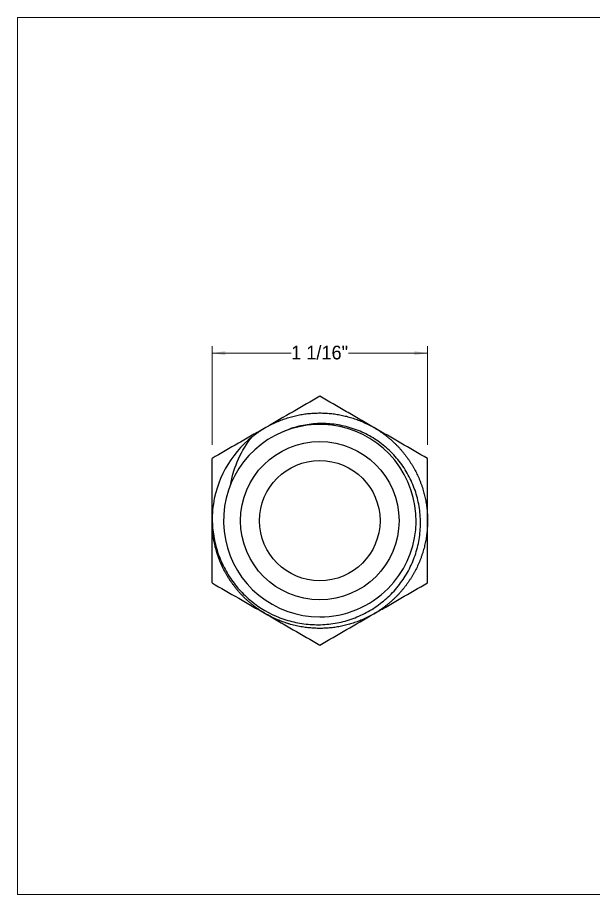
# Model space of a CAD drawing. Header units: inches. Extents: x 0.14 to 5.81, y 0.14 to 4.46.
# Drawn here: x 0.135 to 2.974, y 0.135 to 4.461 of the extents above; entities that cross this region are included whole.
import ezdxf

# ---------------------------------------------------------------- set-up
doc = ezdxf.new("R2010")
doc.units = ezdxf.units.IN
doc.header["$LTSCALE"] = 0.54067
doc.header["$MEASUREMENT"] = 0
doc.linetypes.add('SLD-Solid', pattern=[0])
doc.styles.add('SLDTEXTSTYLE0', font='ARIAL.TTF', dxfattribs={"width": 0.948})
doc.dimstyles.new('SLDDIMSTYLE0', dxfattribs={"dimtxt": 0.065604, "dimasz": 0.065604, "dimexe": 0, "dimexo": 0.0625, "dimgap": 0.016401, "dimtad": 0, "dimtih": 1, "dimtoh": 1, "dimdec": 6, "dimrnd": 1e-09, "dimzin": 12, "dimdsep": 46, "dimtxsty": 'SLDTEXTSTYLE0', "dimsah": 1, "dimcen": 0.09, "dimadec": 0, "dimazin": 3, "dimtfac": 1, "dimtdec": 4, "dimtofl": 0, "dimtmove": 0, "dimatfit": 3, "dimfxl": 0, "dimfrac": 2, "dimtolj": 1, "dimtzin": 12, "dimarcsym": 0})

# ---------------------------------------------------------------- blocks, each defined once
blk = doc.blocks.new('_D')
at = {"color": 7, "linetype": 'SLD-Solid', "lineweight": 18}
for p, q in [((1.0937, 2.3531), (1.0937, 2.8389)), ((2.1562, 2.3531), (2.1562, 2.8389)), ((1.0937, 2.8051), (1.4837, 2.8051)), ((2.1562, 2.8051), (1.766, 2.8051))]:
    blk.add_line(p, q, dxfattribs=at)
for points in [[(1.0937, 2.8051), (1.1593, 2.795), (1.1593, 2.8152)], [(2.1562, 2.8051), (2.0906, 2.8152), (2.0906, 2.795)]]:
    blk.add_solid(points, dxfattribs=at)
at = {"color": 7, "linetype": 'SLD-Solid', "lineweight": 18, "insert": (1.4837, 2.8419), "char_height": 0.06758, "attachment_point": 1, "style": 'SLDTEXTSTYLE0'}
blk.add_mtext('1 1/16"', dxfattribs=at)

msp = doc.modelspace()

# ---------------------------------------------------------------- linework, layer by layer
at = {"color": 7, "linetype": 'SLD-Solid', "lineweight": 18}
for p, q in [((0.1351675, 0.1351675), (0.1351675, 4.4605275)), ((5.8122025, 4.4605275), (0.1351675, 4.4605275)), ((0.1351675, 0.1351675), (5.8122025, 0.1351675))]:
    msp.add_line(p, q, dxfattribs=at)
at = {"color": 7, "linetype": 'SLD-Solid', "lineweight": 25}
for p, q in [((1.6068072, 2.5097689), (1.6078599, 2.5097703)), ((1.292119, 2.3929288), (1.2922849, 2.3930585))]:
    msp.add_line(p, q, dxfattribs=at)
for radius in [0.390625, 0.296875]:
    msp.add_circle((1.6249049, 1.9788272), radius, dxfattribs=at)
for radius, start, end in [(0.47475, 315.1117082, 270), (0.53125, 128.7865152, 173.8052769)]:
    msp.add_arc((1.6249049, 1.9788272), radius, start, end, dxfattribs=at)
for points, knots in [([(1.6249049, 2.5922619), (1.5814521, 2.5671744), (1.5376819, 2.5419037), (1.4492265, 2.4908339), (1.4045345, 2.465031), (1.3592799, 2.4389032)], [0, 0, 0, 0, 0.5, 0.5, 1, 1, 1, 1]), ([(1.8905299, 2.4389032), (1.8679872, 2.4519182), (1.8453433, 2.4649917), (1.8005491, 2.4908536), (1.7783018, 2.5036981), (1.711955, 2.5420034), (1.6682491, 2.567237), (1.6249049, 2.5922619)], [0, 0, 0, 0, 0.25, 0.25, 0.5, 0.5, 1, 1, 1, 1]), ([(1.292119, 2.3929288), (1.2958936, 2.3959138), (1.3034283, 2.4018722), (1.3150311, 2.410416), (1.32685, 2.4186688), (1.338929, 2.426615), (1.3512617, 2.4342572), (1.3635977, 2.4414414), (1.3759104, 2.4481795), (1.3881751, 2.4544837), (1.4006233, 2.4604786), (1.4132434, 2.4661566), (1.426023, 2.4715103), (1.4389497, 2.4765333), (1.4520105, 2.4812198), (1.4651923, 2.4855645), (1.4784815, 2.4895629), (1.4917849, 2.4931895), (1.505087, 2.4964486), (1.5183728, 2.4993452), (1.5317091, 2.5018974), (1.5450494, 2.5040989), (1.5583801, 2.5059524), (1.5716879, 2.5074614), (1.5849935, 2.5086318), (1.5982842, 2.5094653), (1.611469, 2.5099614), (1.6245517, 2.51013), (1.6375547, 2.5099797), (1.6505791, 2.50951), (1.6637199, 2.5087124), (1.6769654, 2.5075768), (1.6903026, 2.5060936), (1.7036303, 2.5042692), (1.7169353, 2.5021031), (1.7302047, 2.4995953), (1.7434253, 2.4967466), (1.7565839, 2.4935585), (1.7696677, 2.4900332), (1.7826636, 2.4861733), (1.7955588, 2.4819823), (1.8083408, 2.4774644), (1.8209972, 2.4726243), (1.8335159, 2.4674672), (1.8462964, 2.4618174), (1.8593086, 2.4556446), (1.872519, 2.4489196), (1.8855058, 2.441846), (1.8982557, 2.4344347), (1.9103709, 2.4269355), (1.921865, 2.4193949), (1.9327591, 2.4118522), (1.9434518, 2.4040481), (1.9539611, 2.395969), (1.9642367, 2.387653), (1.9742736, 2.3791089), (1.9840647, 2.3703479), (1.9936597, 2.3613248), (2.0031123, 2.3519828), (2.0124071, 2.3423232), (2.0215284, 2.3323485), (2.0304041, 2.3221319), (2.0390246, 2.3116824), (2.047381, 2.3010099), (2.0554648, 2.2901245), (2.0632679, 2.2790365), (2.0707829, 2.2677572), (2.0780029, 2.2562976), (2.0849216, 2.2446695), (2.0915333, 2.2328847), (2.097833, 2.2209554), (2.1038163, 2.2088939), (2.1096673, 2.1963085), (2.115345, 2.1831975), (2.1208063, 2.1695625), (2.125871, 2.1558317), (2.1305454, 2.1419993), (2.1347056, 2.1284753), (2.1383973, 2.1152495), (2.1416571, 2.1023303), (2.1446001, 2.0892948), (2.1472208, 2.0761546), (2.1495005, 2.0630006), (2.1514418, 2.0498464), (2.153048, 2.0367052), (2.1543278, 2.0235102), (2.1552852, 2.0101832), (2.1559106, 1.9967361), (2.1561947, 1.9831814), (2.1561328, 1.9696225), (2.155725, 1.9560725), (2.1549721, 1.9425447), (2.1538756, 1.9290523), (2.1524376, 1.9156083), (2.1506609, 1.9022255), (2.1485489, 1.8889166), (2.1461056, 1.875694), (2.1433358, 1.86257), (2.1402446, 1.8495564), (2.1368379, 1.8366647), (2.1329982, 1.8234809), (2.1286853, 1.8099998), (2.1238532, 1.7962116), (2.1186265, 1.7825179), (2.113004, 1.7689268), (2.1071751, 1.7558739), (2.101184, 1.7433598), (2.0950726, 1.7313818), (2.0886481, 1.719541), (2.0819151, 1.7078494), (2.0749207, 1.6963877), (2.0676771, 1.6851639), (2.0601964, 1.6741853), (2.0524418, 1.6633948), (2.0443659, 1.6527306), (2.0359704, 1.6422074), (2.0272575, 1.6318402), (2.0182929, 1.6217091), (2.0090861, 1.611823), (1.9996473, 1.6021905), (1.9899868, 1.5928195), (1.9801156, 1.5837173), (1.9700445, 1.5748906), (1.9597851, 1.5663457), (1.9493489, 1.558088), (1.9387375, 1.5501149), (1.927934, 1.5424116), (1.9169196, 1.5349656), (1.9053082, 1.5275333), (1.8930847, 1.5201567), (1.8802366, 1.5128818), (1.8671569, 1.5059491), (1.8538594, 1.4993693), (1.8407772, 1.4933452), (1.8279441, 1.4878461), (1.8153901, 1.4828404), (1.8027042, 1.4781527), (1.7898988, 1.473788), (1.7770628, 1.4697747), (1.764211, 1.4661098), (1.7513575, 1.4627894), (1.7384369, 1.4597939), (1.7253736, 1.4571068), (1.7121787, 1.4547371), (1.698864, 1.4526932), (1.6855315, 1.450991), (1.6721939, 1.4496296), (1.6588644, 1.4486077), (1.6455554, 1.4479231), (1.6322762, 1.4475732), (1.6190095, 1.4475548), (1.6057327, 1.4478677), (1.5924269, 1.4485149), (1.5790989, 1.4494992), (1.5657617, 1.4508228), (1.5524279, 1.452487), (1.5386654, 1.4545599), (1.5244925, 1.4570825), (1.5099313, 1.4600966), (1.4954407, 1.4635219), (1.4810382, 1.4673558), (1.4671836, 1.4714634), (1.4538808, 1.475798), (1.44113, 1.4803151), (1.4285046, 1.4851528), (1.4160166, 1.4903059), (1.4037509, 1.4957361), (1.3917158, 1.5014304), (1.3799185, 1.5073759), (1.3682965, 1.5135998), (1.3567819, 1.5201385), (1.3453881, 1.5269904), (1.3341289, 1.5341531), (1.3230898, 1.541571), (1.3122639, 1.5492451), (1.3016319, 1.5571876), (1.2911768, 1.565413), (1.2808972, 1.5739262), (1.2708046, 1.5827218), (1.2609106, 1.5917937), (1.2512261, 1.6011352), (1.2417621, 1.610739), (1.2325291, 1.6205972), (1.223537, 1.6307016), (1.214504, 1.6413881), (1.205471, 1.652674), (1.1964822, 1.6645745), (1.1878306, 1.6767233), (1.179526, 1.6891061), (1.1718235, 1.7013184), (1.1646933, 1.7133228), (1.1581046, 1.725086), (1.1518267, 1.7369928), (1.1458639, 1.7490309), (1.1402535, 1.7611157), (1.134992, 1.7732324), (1.1300751, 1.7853664), (1.1254729, 1.7975791), (1.1211552, 1.8099478), (1.1171206, 1.8224932), (1.1133699, 1.8352389), (1.1099285, 1.8481164), (1.1068019, 1.861117), (1.1039961, 1.8742293), (1.1015163, 1.8874414), (1.0993672, 1.9007413), (1.0975531, 1.9141165), (1.0960772, 1.9275544), (1.0949426, 1.9410421), (1.0941515, 1.9545666), (1.093705, 1.9681147), (1.0936054, 1.9816733), (1.0938561, 1.995681), (1.0945179, 2.0101205), (1.0954364, 2.0232808), (1.096304, 2.0314553), (1.0966476, 2.0346922)], [0, 0, 0, 0, 0.004945364, 0.009871882, 0.014805894, 0.019758951, 0.024729317, 0.029715218, 0.03442883, 0.039153105, 0.043886478, 0.04862737, 0.053374185, 0.058125314, 0.062879141, 0.067634043, 0.072388395, 0.077140574, 0.081804215, 0.086462672, 0.091114428, 0.09575798, 0.100357222, 0.104945482, 0.109521343, 0.114083415, 0.118630331, 0.12308001, 0.127528801, 0.131993558, 0.136473026, 0.141057732, 0.145655012, 0.150263445, 0.154881586, 0.159507973, 0.164141129, 0.168779562, 0.17342177, 0.178066245, 0.182711473, 0.187355939, 0.19199813, 0.196636537, 0.201269659, 0.20635818, 0.211436535, 0.216502783, 0.221555007, 0.226591328, 0.231144531, 0.235681779, 0.24020789, 0.244748011, 0.249303855, 0.253792343, 0.258293384, 0.262805646, 0.267327779, 0.271950947, 0.276581495, 0.281217935, 0.28585877, 0.290502494, 0.295147595, 0.299792559, 0.30443587, 0.309076018, 0.313711499, 0.318340815, 0.322962485, 0.327575037, 0.332177021, 0.337225262, 0.342257111, 0.347270733, 0.352264448, 0.357261082, 0.361810733, 0.366375305, 0.370953425, 0.375543698, 0.380144706, 0.384672614, 0.389208107, 0.393749793, 0.398296264, 0.402938981, 0.407583698, 0.412228902, 0.416873077, 0.421514712, 0.426152297, 0.430784333, 0.435409332, 0.440025817, 0.44463233, 0.44922743, 0.4538097, 0.458377745, 0.462930198, 0.467920691, 0.472922672, 0.477943947, 0.482982706, 0.488037097, 0.492633939, 0.49724066, 0.50185581, 0.506477923, 0.511105519, 0.515654379, 0.520205671, 0.524757971, 0.529309853, 0.533952717, 0.538592153, 0.543226656, 0.547854734, 0.552474904, 0.557085701, 0.561685676, 0.566273402, 0.570847475, 0.575406515, 0.579949173, 0.584487248, 0.589041719, 0.593611613, 0.598654646, 0.603712819, 0.608784238, 0.613866976, 0.61895908, 0.623584639, 0.628214794, 0.63284805, 0.637482905, 0.642117855, 0.646668678, 0.651216719, 0.65576056, 0.66029879, 0.664922396, 0.669537231, 0.674141839, 0.678734782, 0.683314648, 0.687880047, 0.692429616, 0.696965555, 0.70151328, 0.706076985, 0.71065531, 0.715246869, 0.719850249, 0.724464018, 0.729549398, 0.734643629, 0.739744732, 0.74485071, 0.749959557, 0.75459465, 0.759228941, 0.763860926, 0.768489108, 0.773111994, 0.777645744, 0.782171567, 0.786688085, 0.79119394, 0.795779363, 0.800350889, 0.804907142, 0.809446797, 0.813987551, 0.818544835, 0.823117303, 0.82770358, 0.832302263, 0.836911927, 0.841531127, 0.846158398, 0.85079226, 0.855431222, 0.860538145, 0.865647411, 0.870757002, 0.875864905, 0.880969106, 0.885594311, 0.890213336, 0.894824708, 0.899426968, 0.904018673, 0.908516739, 0.913001928, 0.917472937, 0.92192849, 0.926464626, 0.931015262, 0.93558164, 0.940162396, 0.944756139, 0.949361453, 0.953976901, 0.958601025, 0.963232352, 0.967869394, 0.972510653, 0.97715462, 0.981799784, 0.98644463, 0.991551758, 0.996654658, 1, 1, 1, 1]), ([(1.3592799, 2.4389032), (1.3367372, 2.4258882), (1.3140933, 2.4128147), (1.2692991, 2.3869528), (1.2470518, 2.3741083), (1.180705, 2.335803), (1.1369991, 2.3105693), (1.0936549, 2.2855445)], [0, 0, 0, 0, 0.25, 0.25, 0.5, 0.5, 1, 1, 1, 1]), ([(1.0967569, 2.0361532), (1.0943491, 2.0087092), (1.0940925, 1.981355), (1.0968576, 1.9404553), (1.0983067, 1.9268441), (1.1022757, 1.8996664), (1.104801, 1.8861008), (1.1138623, 1.8460957), (1.1218923, 1.8201279), (1.1369126, 1.7822271), (1.1424182, 1.7697697), (1.1544452, 1.7452138), (1.1609994, 1.7330625), (1.1819591, 1.69763), (1.1976202, 1.6753702), (1.2322144, 1.6334906), (1.2511473, 1.6138705), (1.3130656, 1.5591411), (1.3589165, 1.5299465), (1.4218789, 1.5026977), (1.4347642, 1.4977234), (1.4606501, 1.4888958), (1.473708, 1.4850158), (1.5132205, 1.4749483), (1.5400116, 1.4703235), (1.5808862, 1.4665791), (1.5946876, 1.4658671), (1.6221118, 1.4655502), (1.6357539, 1.4659371), (1.6764714, 1.4687262), (1.7033403, 1.4727371), (1.7565202, 1.4851054), (1.7829437, 1.4935496), (1.8333573, 1.5142632), (1.8575819, 1.526565), (1.9040645, 1.5550625), (1.9264813, 1.5714149), (1.9677892, 1.6070753), (1.9868409, 1.6264375), (2.0130319, 1.6577629), (2.0213626, 1.6685868), (2.0372031, 1.6910196), (2.0446945, 1.7026132), (2.0655255, 1.7379311), (2.0773811, 1.7623914), (2.0921592, 1.8004356), (2.0965826, 1.8133434), (2.1043965, 1.8396242), (2.1077825, 1.853031), (2.1161765, 1.8932194), (2.1195128, 1.9201997), (2.121195, 1.9609464), (2.1211992, 1.974575), (2.1200713, 2.0019266), (2.1189289, 2.0157082), (2.1138304, 2.0565102), (2.1082286, 2.0831334), (2.0966028, 2.1222225), (2.0921899, 2.1351111), (2.0822464, 2.1605948), (2.0766858, 2.1732492), (2.0585499, 2.2101999), (2.044544, 2.2335318), (2.0207436, 2.2666321), (2.0123424, 2.2773476), (1.9945885, 2.2981317), (1.9851886, 2.3082451), (1.955889, 2.337209), (1.9349802, 2.3546481), (1.9016168, 2.3780876), (1.8901571, 2.3854404), (1.8665458, 2.399205), (1.8543368, 2.405644), (1.8170852, 2.4232901), (1.7915684, 2.4327978), (1.7523023, 2.4437831), (1.7390476, 2.4468959), (1.7122007, 2.4520055), (1.698546, 2.4540079), (1.657539, 2.4582326), (1.6303087, 2.4587043), (1.5896226, 2.4559502), (1.5760874, 2.4544509), (1.5490714, 2.4502701), (1.5355399, 2.4475753), (1.4954394, 2.4377529), (1.469443, 2.4289433), (1.4441884, 2.4178582)], [0, 0, 0, 0, 0.03125, 0.03125, 0.046875, 0.046875, 0.0625, 0.0625, 0.09375, 0.09375, 0.109375, 0.109375, 0.125, 0.125, 0.15625, 0.15625, 0.1875, 0.1875, 0.25, 0.25, 0.265625, 0.265625, 0.28125, 0.28125, 0.3125, 0.3125, 0.328125, 0.328125, 0.34375, 0.34375, 0.375, 0.375, 0.40625, 0.40625, 0.4375, 0.4375, 0.46875, 0.46875, 0.5, 0.5, 0.515625, 0.515625, 0.53125, 0.53125, 0.5625, 0.5625, 0.578125, 0.578125, 0.59375, 0.59375, 0.625, 0.625, 0.640625, 0.640625, 0.65625, 0.65625, 0.6875, 0.6875, 0.703125, 0.703125, 0.71875, 0.71875, 0.75, 0.75, 0.765625, 0.765625, 0.78125, 0.78125, 0.8125, 0.8125, 0.828125, 0.828125, 0.84375, 0.84375, 0.875, 0.875, 0.890625, 0.890625, 0.90625, 0.90625, 0.9375, 0.9375, 0.953125, 0.953125, 0.96875, 0.96875, 1, 1, 1, 1]), ([(2.1561549, 2.2855445), (2.1127021, 2.310632), (2.0689319, 2.3359027), (1.9804765, 2.3869725), (1.9357845, 2.4127754), (1.8905299, 2.4389032)], [0, 0, 0, 0, 0.5, 0.5, 1, 1, 1, 1]), ([(1.1867771, 2.1617226), (1.1938258, 2.2040735), (1.2064411, 2.2453191), (1.2420911, 2.3234391), (1.2647622, 2.3596982), (1.292119, 2.3929288)], [0, 0, 0, 0, 0.5, 0.5, 1, 1, 1, 1]), ([(1.0936549, 1.9788272), (1.0936549, 2.0047709), (1.0936549, 2.0308036), (1.0936549, 2.0830447), (1.0936549, 2.1088965), (1.0936549, 2.1857043), (1.0936549, 2.235945), (1.0936549, 2.2855445)], [0, 0, 0, 0, 0.25, 0.25, 0.5, 0.5, 1, 1, 1, 1]), ([(2.1561549, 1.9788272), (2.1561549, 2.0047709), (2.1561549, 2.0308036), (2.1561549, 2.0830447), (2.1561549, 2.1088965), (2.1561549, 2.1857043), (2.1561549, 2.235945), (2.1561549, 2.2855445)], [0, 0, 0, 0, 0.25, 0.25, 0.5, 0.5, 1, 1, 1, 1]), ([(1.0936549, 1.6721099), (1.0936549, 1.7220186), (1.0936549, 1.7731034), (1.0936549, 1.8754795), (1.0936549, 1.9269736), (1.0936549, 1.9788272)], [0, 0, 0, 0, 0.5, 0.5, 1, 1, 1, 1]), ([(2.1561549, 1.6721099), (2.1561549, 1.7220186), (2.1561549, 1.7731034), (2.1561549, 1.8754795), (2.1561549, 1.9269736), (2.1561549, 1.9788272)], [0, 0, 0, 0, 0.5, 0.5, 1, 1, 1, 1]), ([(1.0936549, 1.6721099), (1.1371076, 1.6470224), (1.1808778, 1.6217517), (1.2693332, 1.5706819), (1.3140252, 1.544879), (1.3592799, 1.5187512)], [0, 0, 0, 0, 0.5, 0.5, 1, 1, 1, 1]), ([(1.6249049, 1.5040772), (1.6872038, 1.5040772), (1.7494779, 1.5164959), (1.8645447, 1.5642896), (1.9172917, 1.5996456), (1.9612577, 1.6437834)], [0, 0, 0, 0, 0.5, 0.5, 1, 1, 1, 1]), ([(1.8905299, 1.5187512), (1.9130726, 1.5317662), (1.9357164, 1.5448397), (1.9805106, 1.5707016), (2.002758, 1.5835461), (2.0691047, 1.6218515), (2.1128106, 1.6470851), (2.1561549, 1.6721099)], [0, 0, 0, 0, 0.25, 0.25, 0.5, 0.5, 1, 1, 1, 1]), ([(1.3592799, 1.5187512), (1.3818226, 1.5057362), (1.4044664, 1.4926627), (1.4492606, 1.4668008), (1.471508, 1.4539563), (1.5378547, 1.415651), (1.5815606, 1.3904174), (1.6249049, 1.3653925)], [0, 0, 0, 0, 0.25, 0.25, 0.5, 0.5, 1, 1, 1, 1]), ([(1.6249049, 1.3653925), (1.6683576, 1.39048), (1.7121278, 1.4157507), (1.8005832, 1.4668205), (1.8452752, 1.4926234), (1.8905299, 1.5187512)], [0, 0, 0, 0, 0.5, 0.5, 1, 1, 1, 1])]:
    msp.add_open_spline(points, degree=3, knots=knots, dxfattribs=at)

# ---------------------------------------------------------------- dimensions: what is measured, and where the dimension line sits
at = {"color": 7, "linetype": 'SLD-Solid', "lineweight": 18}
dim = msp.add_linear_dim(base=(2.1561549, 2.805114), p1=(1.0936549, 2.2855445), p2=(2.1561549, 2.2855445), dimstyle='SLDDIMSTYLE0', dxfattribs=at)
dim.commit()
dim.dimension.update_dxf_attribs({"geometry": '_D', "text_midpoint": (1.6248482, 2.805114), "dimtype": 160})

doc.saveas('drawing.dxf')
